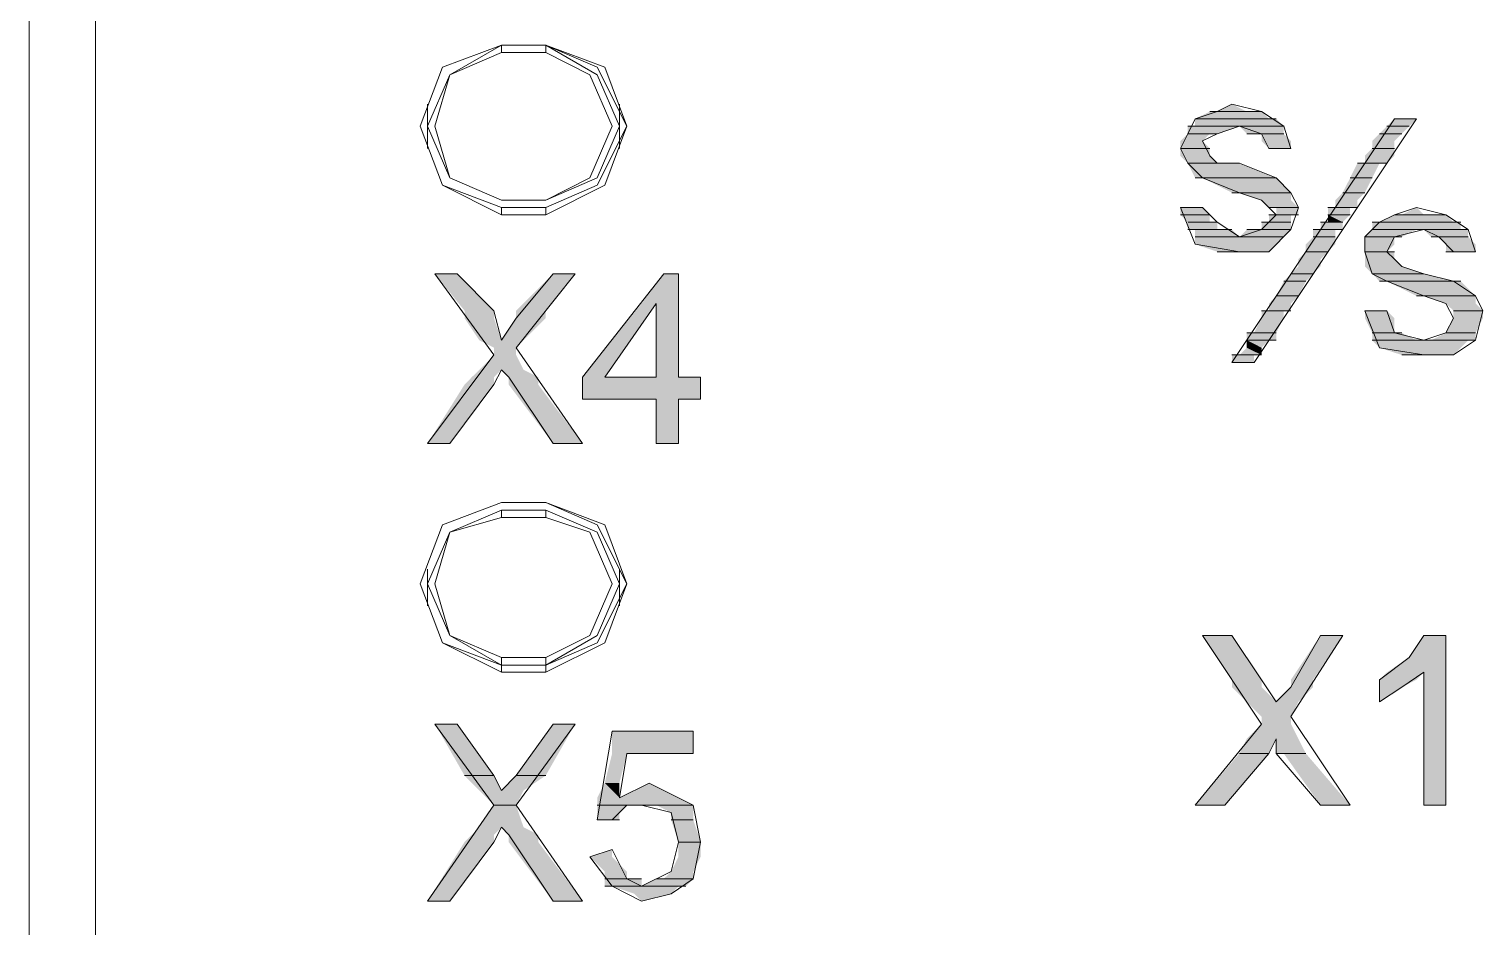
# Model space of a CAD drawing. Header units: millimetres. Extents: x -11 to 1219, y 0 to 1751.
# Drawn here: x 160.48 to 171.64, y 919.42 to 926.31 of the extents above; entities that cross this region are included whole.
import ezdxf

# ---------------------------------------------------------------- set-up
doc = ezdxf.new("R2010")
doc.units = ezdxf.units.MM
doc.header["$LTSCALE"] = 10
doc.layers.add('_MULTI_WIRE', color=9, linetype='CONTINUOUS')
doc.layers.add('PDF_Geometry', color=7, linetype='CONTINUOUS', true_color=0x151d1f)
doc.layers.add('PDF_Solid Fills', color=7, linetype='CONTINUOUS', true_color=0x070809)
doc.layers.get('_MULTI_WIRE').off()

# ---------------------------------------------------------------- blocks, each defined once
blk = doc.blocks.new('DVP-28SWS211R')
at = {"layer": 'PDF_Geometry', "color": 7, "lineweight": 9, "true_color": 0xffffff}
for p, q in [((0, 0), (0, -90.359)), ((-0.51, -0.453), (-0.51, -89.906)), ((2.663, -38.693), (3.116, -38.523)), ((3.116, -38.523), (2.663, -38.693)), ((2.719, -38.75), (3.116, -38.523)), ((3.116, -38.58), (2.719, -38.75)), ((3.116, -38.523), (3.116, -38.58)), ((3.116, -38.523), (3.116, -38.523)), ((3.116, -38.523), (3.456, -38.523)), ((3.456, -38.523), (3.116, -38.523)), ((3.116, -38.523), (3.456, -38.523)), ((3.456, -38.58), (3.116, -38.58)), ((3.456, -38.523), (3.456, -38.58)), ((3.456, -38.523), (3.456, -38.523)), ((3.456, -38.523), (3.909, -38.693)), ((3.852, -38.693), (3.456, -38.523)), ((3.852, -38.75), (3.456, -38.523)), ((3.456, -38.58), (3.796, -38.75)), ((2.493, -39.146), (2.663, -38.693)), ((2.663, -38.693), (2.493, -39.146)), ((4.079, -39.146), (3.852, -38.693)), ((3.909, -38.693), (4.079, -39.146)), ((2.549, -39.146), (2.719, -38.75)), ((2.719, -38.75), (2.606, -39.146)), ((3.796, -38.75), (3.966, -39.146)), ((4.022, -39.146), (3.852, -38.75)), ((2.549, -39.316), (2.549, -38.976)), ((4.022, -39.316), (4.022, -38.976)), ((8.611, -39.033), (8.441, -39.089)), ((8.611, -39.033), (8.554, -39.033)), ((8.554, -39.033), (8.951, -39.033)), ((8.724, -38.976), (8.611, -39.033)), ((8.951, -39.033), (8.611, -39.033)), ((8.611, -39.033), (8.951, -39.033)), ((8.951, -39.033), (8.611, -39.033)), ((8.951, -39.033), (8.724, -38.976)), ((9.121, -39.146), (8.951, -39.033)), ((2.663, -39.599), (2.493, -39.146)), ((2.493, -39.146), (2.663, -39.599)), ((2.719, -39.543), (2.549, -39.146)), ((2.606, -39.146), (2.719, -39.543)), ((3.966, -39.146), (3.796, -39.543)), ((3.852, -39.599), (4.079, -39.146)), ((3.852, -39.543), (4.022, -39.146)), ((4.079, -39.146), (3.909, -39.599)), ((8.441, -39.089), (8.384, -39.203)), ((8.441, -39.146), (8.384, -39.146)), ((8.384, -39.146), (9.121, -39.146)), ((8.441, -39.089), (9.064, -39.089)), ((9.064, -39.089), (8.441, -39.089)), ((8.441, -39.089), (9.064, -39.089)), ((9.064, -39.089), (8.441, -39.089)), ((9.121, -39.146), (8.441, -39.146)), ((8.441, -39.146), (9.121, -39.146)), ((9.121, -39.146), (8.441, -39.146)), ((8.611, -39.203), (8.781, -39.146)), ((9.971, -39.089), (8.724, -40.959)), ((8.781, -39.146), (8.951, -39.203)), ((8.894, -40.959), (10.141, -39.089)), ((9.177, -39.316), (9.121, -39.146)), ((9.914, -39.146), (10.084, -39.146)), ((10.084, -39.146), (9.914, -39.146)), ((9.914, -39.146), (10.084, -39.146)), ((10.084, -39.146), (9.914, -39.146)), ((9.971, -39.089), (10.141, -39.089)), ((10.141, -39.089), (9.971, -39.089)), ((10.141, -39.089), (9.971, -39.089)), ((8.384, -39.203), (8.328, -39.316)), ((8.384, -39.203), (8.611, -39.203)), ((8.611, -39.203), (8.384, -39.203)), ((8.384, -39.203), (8.611, -39.203)), ((8.611, -39.203), (8.384, -39.203)), ((8.384, -39.203), (8.554, -39.203)), ((8.554, -39.203), (8.384, -39.203)), ((8.384, -39.203), (8.611, -39.203)), ((8.554, -39.203), (8.384, -39.203)), ((8.498, -39.259), (8.611, -39.203)), ((8.554, -39.373), (8.498, -39.259)), ((8.611, -39.203), (8.554, -39.203)), ((8.838, -39.203), (9.121, -39.203)), ((9.121, -39.203), (8.838, -39.203)), ((8.838, -39.203), (9.121, -39.203)), ((9.121, -39.203), (8.838, -39.203)), ((8.894, -39.203), (9.121, -39.203)), ((9.121, -39.203), (8.894, -39.203)), ((8.894, -39.203), (9.121, -39.203)), ((9.121, -39.203), (8.894, -39.203)), ((8.951, -39.203), (9.008, -39.316)), ((9.857, -39.203), (10.027, -39.203)), ((10.027, -39.203), (9.857, -39.203)), ((9.857, -39.203), (10.027, -39.203)), ((10.027, -39.203), (9.857, -39.203)), ((9.857, -39.203), (10.027, -39.203)), ((10.027, -39.203), (9.857, -39.203)), ((9.857, -39.203), (10.027, -39.203)), ((10.027, -39.203), (9.857, -39.203)), ((8.328, -39.316), (8.554, -39.316)), ((8.554, -39.316), (8.328, -39.316)), ((8.328, -39.316), (8.554, -39.316)), ((8.554, -39.316), (8.328, -39.316)), ((8.328, -39.316), (8.554, -39.316)), ((8.554, -39.316), (8.328, -39.316)), ((8.328, -39.316), (8.554, -39.316)), ((8.554, -39.316), (8.328, -39.316)), ((8.328, -39.316), (8.384, -39.429)), ((8.611, -39.429), (8.554, -39.373)), ((9.008, -39.316), (9.121, -39.316)), ((9.121, -39.316), (9.008, -39.316)), ((9.008, -39.316), (9.177, -39.316)), ((9.121, -39.316), (9.008, -39.316)), ((9.008, -39.316), (9.121, -39.316)), ((9.121, -39.316), (9.008, -39.316)), ((9.008, -39.316), (9.008, -39.316)), ((9.008, -39.316), (9.177, -39.316)), ((9.177, -39.316), (9.121, -39.316)), ((9.801, -39.316), (9.971, -39.316)), ((9.971, -39.316), (9.801, -39.316)), ((9.801, -39.316), (9.971, -39.316)), ((9.971, -39.316), (9.801, -39.316)), ((9.801, -39.316), (9.971, -39.316)), ((9.971, -39.316), (9.801, -39.316)), ((9.801, -39.316), (9.971, -39.316)), ((9.971, -39.316), (9.801, -39.316)), ((8.384, -39.429), (8.781, -39.429)), ((8.781, -39.429), (8.384, -39.429)), ((8.384, -39.429), (8.781, -39.429)), ((8.781, -39.429), (8.384, -39.429)), ((8.384, -39.429), (8.781, -39.429)), ((8.781, -39.429), (8.384, -39.429)), ((8.384, -39.429), (8.781, -39.429)), ((8.781, -39.429), (8.384, -39.429)), ((8.384, -39.429), (8.498, -39.543)), ((8.781, -39.429), (8.611, -39.429)), ((9.064, -39.543), (8.781, -39.429)), ((9.744, -39.429), (9.687, -39.429)), ((9.687, -39.429), (9.857, -39.429)), ((9.687, -39.429), (9.857, -39.429)), ((9.857, -39.429), (9.687, -39.429)), ((9.687, -39.429), (9.857, -39.429)), ((9.857, -39.429), (9.687, -39.429)), ((9.857, -39.429), (9.744, -39.429)), ((9.744, -39.429), (9.914, -39.429)), ((9.857, -39.429), (9.744, -39.429)), ((9.914, -39.429), (9.857, -39.429)), ((3.116, -39.826), (2.663, -39.599)), ((2.663, -39.599), (3.116, -39.769)), ((3.116, -39.713), (2.719, -39.543)), ((2.719, -39.543), (3.116, -39.713)), ((3.796, -39.543), (3.456, -39.713)), ((3.456, -39.713), (3.852, -39.543)), ((3.909, -39.599), (3.456, -39.826)), ((3.456, -39.769), (3.852, -39.599)), ((8.441, -39.543), (9.064, -39.543)), ((9.064, -39.543), (8.441, -39.543)), ((8.441, -39.543), (9.064, -39.543)), ((9.064, -39.543), (8.441, -39.543)), ((8.498, -39.543), (8.781, -39.656)), ((9.177, -39.656), (9.064, -39.543)), ((9.631, -39.543), (9.801, -39.543)), ((9.801, -39.543), (9.631, -39.543)), ((9.631, -39.543), (9.801, -39.543)), ((9.801, -39.543), (9.631, -39.543)), ((3.116, -39.713), (3.116, -39.713)), ((3.456, -39.713), (3.116, -39.713)), ((3.116, -39.713), (3.456, -39.713)), ((3.456, -39.713), (3.456, -39.713)), ((8.724, -39.656), (9.177, -39.656)), ((9.177, -39.656), (8.724, -39.656)), ((8.724, -39.656), (9.177, -39.656)), ((9.177, -39.656), (8.724, -39.656)), ((8.781, -39.656), (8.951, -39.713)), ((8.951, -39.713), (9.064, -39.826)), ((9.234, -39.769), (9.177, -39.656)), ((9.574, -39.656), (9.744, -39.656)), ((9.744, -39.656), (9.574, -39.656)), ((9.574, -39.656), (9.744, -39.656)), ((9.744, -39.656), (9.574, -39.656)), ((3.116, -39.826), (3.116, -39.769)), ((3.116, -39.769), (3.456, -39.769)), ((3.456, -39.826), (3.116, -39.826)), ((3.456, -39.826), (3.456, -39.769)), ((8.498, -39.769), (8.328, -39.769)), ((8.328, -39.769), (8.498, -39.769)), ((8.328, -39.769), (8.498, -39.769)), ((8.498, -39.769), (8.328, -39.769)), ((8.328, -39.769), (8.498, -39.769)), ((8.498, -39.769), (8.328, -39.769)), ((8.328, -39.769), (8.498, -39.769)), ((8.498, -39.769), (8.328, -39.769)), ((8.328, -39.769), (8.498, -39.769)), ((8.498, -39.769), (8.328, -39.769)), ((8.498, -39.769), (8.328, -39.769)), ((8.328, -39.769), (8.441, -40.052)), ((8.328, -39.826), (8.554, -39.826)), ((8.554, -39.826), (8.328, -39.826)), ((8.328, -39.826), (8.554, -39.826)), ((8.554, -39.826), (8.328, -39.826)), ((8.328, -39.826), (8.554, -39.826)), ((8.554, -39.826), (8.328, -39.826)), ((8.328, -39.826), (8.554, -39.826)), ((8.554, -39.826), (8.328, -39.826)), ((8.498, -39.769), (8.498, -39.769)), ((8.611, -39.882), (8.498, -39.769)), ((9.064, -39.826), (8.951, -39.939)), ((9.008, -39.769), (9.234, -39.769)), ((9.234, -39.769), (9.008, -39.769)), ((9.008, -39.769), (9.234, -39.769)), ((9.234, -39.769), (9.008, -39.769)), ((9.008, -39.769), (9.234, -39.769)), ((9.234, -39.769), (9.008, -39.769)), ((9.008, -39.769), (9.234, -39.769)), ((9.234, -39.769), (9.008, -39.769)), ((9.008, -39.769), (9.234, -39.769)), ((9.234, -39.769), (9.008, -39.769)), ((9.008, -39.769), (9.234, -39.769)), ((9.234, -39.769), (9.008, -39.769)), ((9.064, -39.826), (9.008, -39.826)), ((9.008, -39.826), (9.177, -39.826)), ((9.064, -39.826), (9.234, -39.826)), ((9.234, -39.826), (9.064, -39.826)), ((9.064, -39.826), (9.234, -39.826)), ((9.234, -39.826), (9.064, -39.826)), ((9.177, -39.826), (9.064, -39.826)), ((9.064, -39.826), (9.234, -39.826)), ((9.177, -39.826), (9.064, -39.826)), ((9.234, -39.826), (9.177, -39.826)), ((9.177, -39.939), (9.234, -39.769)), ((9.517, -39.769), (9.461, -39.769)), ((9.461, -39.769), (9.687, -39.769)), ((9.461, -39.769), (9.631, -39.769)), ((9.631, -39.769), (9.461, -39.769)), ((9.461, -39.769), (9.687, -39.769)), ((9.631, -39.769), (9.461, -39.769)), ((9.461, -39.826), (9.631, -39.826)), ((9.631, -39.826), (9.461, -39.826)), ((9.461, -39.826), (9.631, -39.826)), ((9.631, -39.826), (9.461, -39.826)), ((9.461, -39.826), (9.631, -39.826)), ((9.631, -39.826), (9.461, -39.826)), ((9.461, -39.826), (9.631, -39.826)), ((9.631, -39.826), (9.461, -39.826)), ((9.517, -39.769), (9.687, -39.769)), ((9.687, -39.769), (9.517, -39.769)), ((9.517, -39.769), (9.687, -39.769)), ((9.687, -39.769), (9.517, -39.769)), ((9.687, -39.769), (9.517, -39.769)), ((9.517, -39.769), (9.687, -39.769)), ((9.687, -39.769), (9.517, -39.769)), ((9.687, -39.769), (9.631, -39.769)), ((9.971, -39.826), (9.857, -39.882)), ((10.141, -39.769), (9.971, -39.826)), ((10.027, -39.826), (9.971, -39.826)), ((9.971, -39.826), (10.254, -39.826)), ((9.971, -39.826), (10.367, -39.826)), ((10.367, -39.826), (9.971, -39.826)), ((9.971, -39.826), (10.367, -39.826)), ((10.367, -39.826), (9.971, -39.826)), ((10.254, -39.826), (10.027, -39.826)), ((10.027, -39.826), (10.254, -39.826)), ((10.254, -39.826), (10.027, -39.826)), ((10.367, -39.826), (10.141, -39.769)), ((10.537, -39.939), (10.367, -39.826)), ((8.384, -39.882), (8.611, -39.882)), ((8.611, -39.882), (8.384, -39.882)), ((8.384, -39.882), (8.611, -39.882)), ((8.611, -39.882), (8.384, -39.882)), ((8.384, -39.939), (8.611, -39.939)), ((8.611, -39.939), (8.384, -39.939)), ((8.384, -39.939), (8.611, -39.939)), ((8.611, -39.939), (8.384, -39.939)), ((8.384, -39.939), (8.668, -39.939)), ((8.668, -39.939), (8.384, -39.939)), ((8.384, -39.939), (8.668, -39.939)), ((8.668, -39.939), (8.384, -39.939)), ((8.441, -39.939), (8.724, -39.939)), ((8.724, -39.939), (8.441, -39.939)), ((8.441, -39.939), (8.724, -39.939)), ((8.724, -39.939), (8.441, -39.939)), ((8.781, -39.996), (8.611, -39.882)), ((8.951, -39.939), (8.781, -39.996)), ((8.894, -39.939), (8.838, -39.939)), ((8.838, -39.939), (9.177, -39.939)), ((8.951, -39.939), (8.894, -39.939)), ((8.894, -39.939), (9.177, -39.939)), ((9.177, -39.939), (8.894, -39.939)), ((8.894, -39.939), (9.177, -39.939)), ((9.177, -39.939), (8.894, -39.939)), ((9.008, -39.882), (8.951, -39.882)), ((8.951, -39.882), (9.177, -39.882)), ((8.951, -39.939), (9.177, -39.939)), ((9.177, -39.939), (8.951, -39.939)), ((8.951, -39.939), (9.177, -39.939)), ((9.177, -39.939), (8.951, -39.939)), ((9.177, -39.939), (8.951, -39.939)), ((8.951, -39.939), (9.177, -39.939)), ((9.177, -39.939), (8.951, -39.939)), ((9.177, -39.882), (9.008, -39.882)), ((9.008, -39.882), (9.177, -39.882)), ((9.177, -39.882), (9.008, -39.882)), ((9.008, -40.109), (9.177, -39.939)), ((9.404, -39.939), (9.347, -39.939)), ((9.347, -39.939), (9.517, -39.939)), ((9.461, -39.882), (9.404, -39.882)), ((9.404, -39.882), (9.574, -39.882)), ((9.404, -39.939), (9.574, -39.939)), ((9.574, -39.939), (9.404, -39.939)), ((9.404, -39.939), (9.574, -39.939)), ((9.574, -39.939), (9.404, -39.939)), ((9.404, -39.939), (9.517, -39.939)), ((9.517, -39.939), (9.404, -39.939)), ((9.404, -39.939), (9.574, -39.939)), ((9.517, -39.939), (9.404, -39.939)), ((9.517, -39.939), (9.404, -39.939)), ((9.404, -39.939), (9.517, -39.939)), ((9.517, -39.939), (9.404, -39.939)), ((9.574, -39.882), (9.461, -39.882)), ((9.461, -39.882), (9.574, -39.882)), ((9.574, -39.882), (9.461, -39.882)), ((9.574, -39.939), (9.517, -39.939)), ((9.857, -39.882), (9.744, -39.996)), ((9.857, -39.882), (9.801, -39.882)), ((9.801, -39.882), (10.48, -39.882)), ((9.801, -39.939), (10.537, -39.939)), ((10.537, -39.939), (9.801, -39.939)), ((9.801, -39.939), (10.537, -39.939)), ((10.537, -39.939), (9.801, -39.939)), ((9.801, -39.939), (10.537, -39.939)), ((10.537, -39.939), (9.801, -39.939)), ((9.801, -39.939), (10.537, -39.939)), ((10.537, -39.939), (9.801, -39.939)), ((9.801, -39.939), (10.141, -39.939)), ((10.141, -39.939), (9.801, -39.939)), ((9.801, -39.939), (10.197, -39.939)), ((10.141, -39.939), (9.801, -39.939)), ((10.48, -39.882), (9.857, -39.882)), ((9.857, -39.882), (10.48, -39.882)), ((10.48, -39.882), (9.857, -39.882)), ((9.971, -39.996), (10.197, -39.939)), ((10.197, -39.939), (10.141, -39.939)), ((10.197, -39.939), (10.537, -39.939)), ((10.537, -39.939), (10.197, -39.939)), ((10.197, -39.939), (10.537, -39.939)), ((10.537, -39.939), (10.197, -39.939)), ((10.197, -39.939), (10.311, -39.996)), ((10.594, -40.109), (10.537, -39.939)), ((8.441, -39.996), (8.781, -39.996)), ((8.781, -39.996), (8.441, -39.996)), ((8.441, -39.996), (8.781, -39.996)), ((8.781, -39.996), (8.441, -39.996)), ((8.441, -39.996), (9.121, -39.996)), ((9.121, -39.996), (8.441, -39.996)), ((8.441, -39.996), (9.121, -39.996)), ((9.121, -39.996), (8.441, -39.996)), ((8.441, -39.996), (9.121, -39.996)), ((9.121, -39.996), (8.441, -39.996)), ((8.441, -39.996), (9.121, -39.996)), ((9.121, -39.996), (8.441, -39.996)), ((8.441, -40.052), (8.781, -40.109)), ((8.781, -39.996), (9.121, -39.996)), ((9.121, -39.996), (8.781, -39.996)), ((8.781, -39.996), (9.121, -39.996)), ((9.121, -39.996), (8.781, -39.996)), ((9.347, -39.996), (9.517, -39.996)), ((9.517, -39.996), (9.347, -39.996)), ((9.347, -39.996), (9.517, -39.996)), ((9.517, -39.996), (9.347, -39.996)), ((9.347, -39.996), (9.517, -39.996)), ((9.517, -39.996), (9.347, -39.996)), ((9.347, -39.996), (9.517, -39.996)), ((9.517, -39.996), (9.347, -39.996)), ((9.347, -39.996), (9.517, -39.996)), ((9.517, -39.996), (9.347, -39.996)), ((9.347, -39.996), (9.517, -39.996)), ((9.517, -39.996), (9.347, -39.996)), ((9.744, -39.996), (10.027, -39.996)), ((10.027, -39.996), (9.744, -39.996)), ((9.744, -39.996), (10.027, -39.996)), ((10.027, -39.996), (9.744, -39.996)), ((9.744, -39.996), (9.971, -39.996)), ((9.971, -39.996), (9.744, -39.996)), ((9.744, -39.996), (10.027, -39.996)), ((9.971, -39.996), (9.744, -39.996)), ((9.744, -39.996), (9.971, -39.996)), ((9.971, -39.996), (9.744, -39.996)), ((9.744, -39.996), (9.971, -39.996)), ((9.971, -39.996), (9.744, -39.996)), ((9.744, -39.996), (9.744, -40.109)), ((9.914, -40.109), (9.971, -39.996)), ((10.027, -39.996), (9.971, -39.996)), ((10.254, -39.996), (10.537, -39.996)), ((10.537, -39.996), (10.254, -39.996)), ((10.254, -39.996), (10.537, -39.996)), ((10.537, -39.996), (10.254, -39.996)), ((10.254, -39.996), (10.537, -39.996)), ((10.537, -39.996), (10.254, -39.996)), ((10.254, -39.996), (10.537, -39.996)), ((10.537, -39.996), (10.254, -39.996)), ((10.311, -39.996), (10.537, -39.996)), ((10.537, -39.996), (10.311, -39.996)), ((10.311, -39.996), (10.537, -39.996)), ((10.537, -39.996), (10.311, -39.996)), ((10.311, -39.996), (10.424, -40.109)), ((8.611, -40.109), (9.008, -40.109)), ((9.008, -40.109), (8.611, -40.109)), ((8.611, -40.109), (9.008, -40.109)), ((9.008, -40.109), (8.611, -40.109)), ((8.611, -40.109), (8.951, -40.109)), ((8.951, -40.109), (8.611, -40.109)), ((8.611, -40.109), (9.008, -40.109)), ((8.951, -40.109), (8.611, -40.109)), ((8.668, -40.109), (8.894, -40.109)), ((8.894, -40.109), (8.668, -40.109)), ((8.668, -40.109), (8.951, -40.109)), ((8.894, -40.109), (8.668, -40.109)), ((8.724, -40.109), (8.781, -40.109)), ((8.781, -40.109), (8.724, -40.109)), ((8.724, -40.109), (8.894, -40.109)), ((8.781, -40.109), (8.724, -40.109)), ((8.894, -40.109), (8.781, -40.109)), ((8.781, -40.109), (8.781, -40.109)), ((8.781, -40.109), (8.781, -40.109)), ((8.781, -40.109), (9.008, -40.109)), ((8.951, -40.109), (8.894, -40.109)), ((9.008, -40.109), (8.951, -40.109)), ((9.291, -40.109), (9.461, -40.109)), ((9.461, -40.109), (9.291, -40.109)), ((9.291, -40.109), (9.461, -40.109)), ((9.461, -40.109), (9.291, -40.109)), ((9.291, -40.109), (9.461, -40.109)), ((9.461, -40.109), (9.291, -40.109)), ((9.291, -40.109), (9.461, -40.109)), ((9.461, -40.109), (9.291, -40.109)), ((9.291, -40.109), (9.461, -40.109)), ((9.461, -40.109), (9.291, -40.109)), ((9.291, -40.109), (9.461, -40.109)), ((9.461, -40.109), (9.291, -40.109)), ((9.291, -40.109), (9.461, -40.109)), ((9.461, -40.109), (9.291, -40.109)), ((9.291, -40.109), (9.461, -40.109)), ((9.461, -40.109), (9.291, -40.109)), ((9.291, -40.109), (9.461, -40.109)), ((9.461, -40.109), (9.291, -40.109)), ((9.291, -40.109), (9.461, -40.109)), ((9.461, -40.109), (9.291, -40.109)), ((9.744, -40.109), (9.914, -40.109)), ((9.914, -40.109), (9.744, -40.109)), ((9.744, -40.109), (9.914, -40.109)), ((9.914, -40.109), (9.744, -40.109)), ((9.744, -40.109), (9.971, -40.109)), ((9.971, -40.109), (9.744, -40.109)), ((9.744, -40.109), (9.971, -40.109)), ((9.971, -40.109), (9.744, -40.109)), ((9.744, -40.109), (9.971, -40.109)), ((9.971, -40.109), (9.744, -40.109)), ((9.744, -40.109), (9.971, -40.109)), ((9.971, -40.109), (9.744, -40.109)), ((9.744, -40.109), (9.971, -40.109)), ((9.971, -40.109), (9.744, -40.109)), ((9.744, -40.109), (9.971, -40.109)), ((9.971, -40.109), (9.744, -40.109)), ((9.744, -40.109), (9.971, -40.109)), ((9.971, -40.109), (9.744, -40.109)), ((9.744, -40.109), (9.971, -40.109)), ((9.971, -40.109), (9.744, -40.109)), ((9.744, -40.109), (9.801, -40.279)), ((9.971, -40.166), (9.914, -40.109)), ((10.027, -40.222), (9.971, -40.166)), ((10.367, -40.109), (10.594, -40.109)), ((10.594, -40.109), (10.367, -40.109)), ((10.367, -40.109), (10.594, -40.109)), ((10.594, -40.109), (10.367, -40.109)), ((10.367, -40.109), (10.594, -40.109)), ((10.594, -40.109), (10.367, -40.109)), ((10.367, -40.109), (10.594, -40.109)), ((10.594, -40.109), (10.367, -40.109)), ((10.424, -40.109), (10.537, -40.109)), ((10.537, -40.109), (10.424, -40.109)), ((10.424, -40.109), (10.594, -40.109)), ((10.537, -40.109), (10.424, -40.109)), ((10.424, -40.109), (10.537, -40.109)), ((10.537, -40.109), (10.424, -40.109)), ((10.424, -40.109), (10.424, -40.109)), ((10.424, -40.109), (10.594, -40.109)), ((10.594, -40.109), (10.537, -40.109)), ((2.606, -40.279), (2.776, -40.279)), ((2.776, -40.279), (2.606, -40.279)), ((2.776, -40.279), (2.606, -40.279)), ((2.606, -40.279), (3.059, -40.902)), ((3.059, -40.562), (2.776, -40.279)), ((3.229, -40.846), (3.682, -40.279)), ((3.512, -40.279), (3.229, -40.619)), ((3.512, -40.279), (3.682, -40.279)), ((3.682, -40.279), (3.512, -40.279)), ((3.682, -40.279), (3.512, -40.279)), ((4.362, -40.279), (3.739, -41.072)), ((4.362, -40.279), (4.475, -40.279)), ((4.475, -40.279), (4.362, -40.279)), ((4.475, -40.279), (4.362, -40.279)), ((4.475, -41.072), (4.475, -40.279)), ((9.177, -40.279), (9.347, -40.279)), ((9.347, -40.279), (9.177, -40.279)), ((9.177, -40.279), (9.347, -40.279)), ((9.347, -40.279), (9.177, -40.279)), ((9.801, -40.279), (10.197, -40.279)), ((10.197, -40.279), (9.801, -40.279)), ((9.801, -40.279), (10.197, -40.279)), ((10.197, -40.279), (9.801, -40.279)), ((9.801, -40.279), (9.914, -40.336)), ((10.197, -40.279), (10.027, -40.222)), ((10.424, -40.336), (10.197, -40.279)), ((9.121, -40.336), (9.291, -40.336)), ((9.291, -40.336), (9.121, -40.336)), ((9.121, -40.336), (9.291, -40.336)), ((9.291, -40.336), (9.121, -40.336)), ((9.857, -40.336), (10.48, -40.336)), ((10.48, -40.336), (9.857, -40.336)), ((9.857, -40.336), (10.48, -40.336)), ((10.48, -40.336), (9.857, -40.336)), ((9.914, -40.336), (10.197, -40.449)), ((10.594, -40.449), (10.424, -40.336)), ((3.909, -41.072), (4.305, -40.506)), ((4.305, -40.506), (4.305, -41.072)), ((9.064, -40.449), (9.234, -40.449)), ((9.234, -40.449), (9.064, -40.449)), ((9.064, -40.449), (9.234, -40.449)), ((9.234, -40.449), (9.064, -40.449)), ((10.141, -40.449), (10.594, -40.449)), ((10.594, -40.449), (10.141, -40.449)), ((10.141, -40.449), (10.594, -40.449)), ((10.594, -40.449), (10.141, -40.449)), ((10.197, -40.449), (10.367, -40.506)), ((10.367, -40.506), (10.424, -40.619)), ((10.65, -40.562), (10.594, -40.449)), ((3.116, -40.789), (3.059, -40.562)), ((3.229, -40.619), (3.116, -40.789)), ((9.008, -40.562), (8.951, -40.562)), ((8.951, -40.562), (9.121, -40.562)), ((8.951, -40.562), (9.121, -40.562)), ((9.121, -40.562), (8.951, -40.562)), ((8.951, -40.562), (9.121, -40.562)), ((9.121, -40.562), (8.951, -40.562)), ((9.121, -40.562), (9.008, -40.562)), ((9.008, -40.562), (9.177, -40.562)), ((9.121, -40.562), (9.008, -40.562)), ((9.177, -40.562), (9.121, -40.562)), ((9.914, -40.562), (9.744, -40.562)), ((9.744, -40.562), (9.914, -40.562)), ((9.744, -40.562), (9.914, -40.562)), ((9.914, -40.562), (9.744, -40.562)), ((9.744, -40.562), (9.914, -40.562)), ((9.914, -40.562), (9.744, -40.562)), ((9.914, -40.562), (9.744, -40.562)), ((9.744, -40.562), (9.857, -40.846)), ((9.914, -40.562), (9.914, -40.562)), ((9.971, -40.732), (9.914, -40.562)), ((10.424, -40.619), (10.367, -40.732)), ((10.424, -40.562), (10.65, -40.562)), ((10.65, -40.562), (10.424, -40.562)), ((10.424, -40.562), (10.65, -40.562)), ((10.65, -40.562), (10.424, -40.562)), ((10.424, -40.562), (10.65, -40.562)), ((10.65, -40.562), (10.424, -40.562)), ((10.424, -40.562), (10.65, -40.562)), ((10.65, -40.562), (10.424, -40.562)), ((10.594, -40.789), (10.65, -40.562)), ((8.894, -40.732), (8.838, -40.732)), ((8.838, -40.732), (9.064, -40.732)), ((9.064, -40.732), (8.894, -40.732)), ((8.894, -40.732), (9.064, -40.732)), ((9.064, -40.732), (8.894, -40.732)), ((9.801, -40.732), (10.027, -40.732)), ((10.027, -40.732), (9.801, -40.732)), ((9.801, -40.732), (10.027, -40.732)), ((10.027, -40.732), (9.801, -40.732)), ((10.197, -40.789), (9.971, -40.732)), ((10.367, -40.732), (10.197, -40.789)), ((10.367, -40.732), (10.594, -40.732)), ((10.594, -40.732), (10.367, -40.732)), ((10.367, -40.732), (10.594, -40.732)), ((10.594, -40.732), (10.367, -40.732)), ((3.739, -41.582), (3.229, -40.846)), ((8.838, -40.789), (9.008, -40.789)), ((9.008, -40.789), (8.838, -40.789)), ((8.838, -40.789), (9.064, -40.789)), ((9.008, -40.789), (8.838, -40.789)), ((9.064, -40.789), (9.008, -40.789)), ((9.801, -40.789), (10.197, -40.789)), ((10.197, -40.789), (9.801, -40.789)), ((9.801, -40.789), (10.197, -40.789)), ((10.197, -40.789), (9.801, -40.789)), ((9.857, -40.846), (10.197, -40.902)), ((10.254, -40.789), (10.197, -40.789)), ((10.197, -40.789), (10.537, -40.789)), ((10.537, -40.789), (10.254, -40.789)), ((10.254, -40.789), (10.594, -40.789)), ((10.537, -40.789), (10.254, -40.789)), ((10.424, -40.902), (10.594, -40.789)), ((10.594, -40.789), (10.537, -40.789)), ((3.059, -40.902), (2.549, -41.582)), ((8.781, -40.902), (8.724, -40.902)), ((8.724, -40.902), (8.894, -40.902)), ((8.894, -40.902), (8.781, -40.902)), ((8.781, -40.902), (8.951, -40.902)), ((8.894, -40.902), (8.781, -40.902)), ((8.951, -40.902), (8.894, -40.902)), ((10.027, -40.902), (10.424, -40.902)), ((10.197, -40.902), (10.027, -40.902)), ((10.424, -40.902), (10.197, -40.902)), ((10.197, -40.902), (10.424, -40.902)), ((3.059, -41.129), (3.116, -41.016)), ((3.116, -41.016), (3.172, -41.072)), ((8.724, -40.959), (8.894, -40.959)), ((8.894, -40.959), (8.724, -40.959)), ((8.724, -40.959), (8.894, -40.959)), ((2.719, -41.582), (3.059, -41.129)), ((3.172, -41.072), (3.512, -41.582)), ((3.739, -41.072), (3.739, -41.242)), ((3.909, -41.072), (4.305, -41.072)), ((4.305, -41.072), (3.909, -41.072)), ((4.305, -41.072), (3.909, -41.072)), ((4.475, -41.072), (4.645, -41.072)), ((4.645, -41.072), (4.475, -41.072)), ((4.645, -41.072), (4.475, -41.072)), ((4.645, -41.242), (4.645, -41.072)), ((3.739, -41.242), (4.305, -41.242)), ((4.305, -41.242), (3.739, -41.242)), ((3.739, -41.242), (4.305, -41.242)), ((4.305, -41.242), (4.305, -41.582)), ((4.475, -41.242), (4.645, -41.242)), ((4.645, -41.242), (4.475, -41.242)), ((4.475, -41.582), (4.475, -41.242)), ((4.475, -41.242), (4.645, -41.242)), ((2.549, -41.582), (2.719, -41.582)), ((2.719, -41.582), (2.549, -41.582)), ((2.549, -41.582), (2.719, -41.582)), ((3.512, -41.582), (3.739, -41.582)), ((3.739, -41.582), (3.512, -41.582)), ((3.512, -41.582), (3.739, -41.582)), ((4.305, -41.582), (4.475, -41.582)), ((4.475, -41.582), (4.305, -41.582)), ((4.305, -41.582), (4.475, -41.582)), ((2.663, -42.205), (3.116, -42.035)), ((3.116, -42.035), (2.663, -42.205)), ((3.116, -42.035), (3.116, -42.035)), ((3.116, -42.035), (3.456, -42.035)), ((3.456, -42.035), (3.116, -42.035)), ((3.456, -42.035), (3.456, -42.035)), ((3.456, -42.035), (3.852, -42.205)), ((3.456, -42.035), (3.909, -42.205)), ((2.719, -42.262), (3.116, -42.092)), ((3.116, -42.149), (2.719, -42.262)), ((3.116, -42.092), (3.116, -42.149)), ((3.116, -42.092), (3.456, -42.092)), ((3.456, -42.149), (3.116, -42.149)), ((3.456, -42.092), (3.456, -42.149)), ((3.852, -42.262), (3.456, -42.092)), ((3.796, -42.262), (3.456, -42.149)), ((2.493, -42.658), (2.663, -42.205)), ((2.663, -42.205), (2.493, -42.658)), ((2.549, -42.658), (2.719, -42.262)), ((2.719, -42.262), (2.606, -42.658)), ((3.966, -42.658), (3.796, -42.262)), ((3.852, -42.205), (4.079, -42.658)), ((4.022, -42.658), (3.852, -42.262)), ((3.909, -42.205), (4.079, -42.658)), ((2.549, -42.828), (2.549, -42.545)), ((4.022, -42.828), (4.022, -42.545)), ((2.663, -43.112), (2.493, -42.658)), ((2.493, -42.658), (2.663, -43.112)), ((2.719, -43.055), (2.549, -42.658)), ((2.606, -42.658), (2.719, -43.055)), ((3.796, -43.055), (3.966, -42.658)), ((4.079, -42.658), (3.852, -43.112)), ((3.852, -43.055), (4.022, -42.658)), ((4.079, -42.658), (3.909, -43.112)), ((3.116, -43.282), (2.719, -43.055)), ((2.719, -43.055), (3.116, -43.225)), ((3.456, -43.282), (3.852, -43.055)), ((3.456, -43.225), (3.796, -43.055)), ((8.498, -43.055), (8.724, -43.055)), ((8.724, -43.055), (8.498, -43.055)), ((8.724, -43.055), (8.498, -43.055)), ((8.498, -43.055), (8.951, -43.735)), ((8.951, -43.395), (8.724, -43.055)), ((9.177, -43.678), (9.574, -43.055)), ((9.404, -43.055), (9.177, -43.452)), ((9.404, -43.055), (9.574, -43.055)), ((9.574, -43.055), (9.404, -43.055)), ((9.574, -43.055), (9.404, -43.055)), ((10.197, -43.055), (10.084, -43.225)), ((10.197, -43.055), (10.367, -43.055)), ((10.367, -43.055), (10.197, -43.055)), ((10.367, -43.055), (10.197, -43.055)), ((10.367, -44.358), (10.367, -43.055)), ((3.116, -43.282), (2.663, -43.112)), ((2.663, -43.112), (3.116, -43.338)), ((3.852, -43.112), (3.456, -43.282)), ((3.909, -43.112), (3.456, -43.338)), ((3.116, -43.282), (3.116, -43.225)), ((3.116, -43.225), (3.456, -43.225)), ((3.116, -43.282), (3.456, -43.282)), ((3.456, -43.282), (3.116, -43.282)), ((3.116, -43.338), (3.116, -43.282)), ((3.456, -43.282), (3.456, -43.225)), ((3.456, -43.338), (3.456, -43.282)), ((10.084, -43.225), (9.857, -43.395)), ((3.456, -43.338), (3.116, -43.338)), ((9.064, -43.565), (8.951, -43.395)), ((9.857, -43.395), (9.857, -43.565)), ((10.027, -43.452), (10.197, -43.338)), ((10.197, -43.338), (10.197, -44.358)), ((9.177, -43.452), (9.064, -43.565)), ((9.857, -43.565), (10.027, -43.452)), ((2.606, -43.735), (2.776, -43.735)), ((2.776, -43.735), (2.606, -43.735)), ((2.776, -43.735), (2.606, -43.735)), ((2.606, -43.735), (3.059, -44.358)), ((3.059, -44.131), (2.776, -43.735)), ((3.229, -44.358), (3.682, -43.735)), ((3.512, -43.735), (3.229, -44.131)), ((3.512, -43.735), (3.682, -43.735)), ((3.682, -43.735), (3.512, -43.735)), ((3.682, -43.735), (3.512, -43.735)), ((8.951, -43.735), (8.441, -44.358)), ((9.631, -44.358), (9.177, -43.678)), ((3.966, -43.791), (3.852, -44.471)), ((3.966, -43.791), (4.589, -43.791)), ((4.589, -43.791), (3.966, -43.791)), ((4.589, -43.791), (3.966, -43.791)), ((4.589, -43.961), (4.589, -43.791)), ((9.008, -43.961), (9.064, -43.848)), ((9.064, -43.848), (9.064, -43.961)), ((4.022, -44.301), (4.079, -43.961)), ((4.079, -43.961), (4.589, -43.961)), ((4.589, -43.961), (4.079, -43.961)), ((4.079, -43.961), (4.589, -43.961)), ((8.668, -44.358), (9.008, -43.961)), ((8.781, -43.961), (9.008, -43.961)), ((9.008, -43.961), (8.781, -43.961)), ((8.781, -43.961), (9.008, -43.961)), ((9.008, -43.961), (8.781, -43.961)), ((9.064, -43.961), (9.291, -43.961)), ((9.291, -43.961), (9.064, -43.961)), ((9.064, -43.961), (9.291, -43.961)), ((9.291, -43.961), (9.064, -43.961)), ((9.064, -43.961), (9.404, -44.358)), ((2.833, -44.131), (3.059, -44.131)), ((3.059, -44.131), (2.833, -44.131)), ((2.833, -44.131), (3.059, -44.131)), ((3.059, -44.131), (2.833, -44.131)), ((3.116, -44.245), (3.059, -44.131)), ((3.229, -44.131), (3.116, -44.245)), ((3.229, -44.131), (3.456, -44.131)), ((3.456, -44.131), (3.229, -44.131)), ((3.229, -44.131), (3.456, -44.131)), ((3.456, -44.131), (3.229, -44.131)), ((4.249, -44.188), (4.022, -44.301)), ((4.589, -44.358), (4.249, -44.188)), ((3.059, -44.358), (2.549, -45.094)), ((3.059, -44.358), (3.229, -44.358)), ((3.229, -44.358), (3.059, -44.358)), ((3.059, -44.358), (3.229, -44.358)), ((3.229, -44.358), (3.059, -44.358)), ((3.739, -45.094), (3.229, -44.358)), ((3.852, -44.358), (4.589, -44.358)), ((4.589, -44.358), (3.852, -44.358)), ((3.852, -44.358), (4.589, -44.358)), ((4.589, -44.358), (3.852, -44.358)), ((3.852, -44.358), (4.079, -44.358)), ((4.079, -44.358), (3.852, -44.358)), ((3.852, -44.358), (4.192, -44.358)), ((4.079, -44.358), (3.852, -44.358)), ((3.966, -44.471), (4.079, -44.358)), ((4.192, -44.358), (4.079, -44.358)), ((4.079, -44.358), (4.192, -44.358)), ((4.192, -44.358), (4.589, -44.358)), ((4.589, -44.358), (4.192, -44.358)), ((4.192, -44.358), (4.589, -44.358)), ((4.589, -44.358), (4.192, -44.358)), ((4.192, -44.358), (4.419, -44.415)), ((4.419, -44.415), (4.475, -44.641)), ((4.645, -44.641), (4.589, -44.358)), ((8.441, -44.358), (8.668, -44.358)), ((8.668, -44.358), (8.441, -44.358)), ((8.441, -44.358), (8.668, -44.358)), ((9.404, -44.358), (9.631, -44.358)), ((9.631, -44.358), (9.404, -44.358)), ((9.404, -44.358), (9.631, -44.358)), ((10.197, -44.358), (10.367, -44.358)), ((10.367, -44.358), (10.197, -44.358)), ((10.197, -44.358), (10.367, -44.358)), ((3.059, -44.641), (3.116, -44.528)), ((3.116, -44.528), (3.172, -44.585)), ((3.852, -44.471), (4.022, -44.471)), ((3.966, -44.471), (3.852, -44.471)), ((3.852, -44.471), (3.966, -44.471)), ((4.022, -44.471), (3.966, -44.471)), ((4.419, -44.471), (4.589, -44.471)), ((4.589, -44.471), (4.419, -44.471)), ((4.419, -44.471), (4.589, -44.471)), ((4.589, -44.471), (4.419, -44.471)), ((2.719, -45.094), (3.059, -44.641)), ((3.172, -44.585), (3.512, -45.094)), ((4.475, -44.641), (4.419, -44.868)), ((4.475, -44.641), (4.645, -44.641)), ((4.645, -44.641), (4.475, -44.641)), ((4.475, -44.641), (4.645, -44.641)), ((4.645, -44.641), (4.475, -44.641)), ((4.589, -44.924), (4.645, -44.641)), ((3.966, -44.698), (3.796, -44.755)), ((4.079, -44.924), (3.966, -44.698)), ((3.796, -44.755), (3.966, -44.981)), ((3.909, -44.924), (4.192, -44.924)), ((4.192, -44.924), (3.909, -44.924)), ((3.909, -44.924), (4.192, -44.924)), ((4.192, -44.924), (3.909, -44.924)), ((4.192, -44.981), (4.079, -44.924)), ((4.419, -44.868), (4.192, -44.981)), ((4.362, -44.924), (4.305, -44.924)), ((4.305, -44.924), (4.589, -44.924)), ((4.589, -44.924), (4.362, -44.924)), ((4.362, -44.924), (4.589, -44.924)), ((4.589, -44.924), (4.362, -44.924)), ((4.419, -45.038), (4.589, -44.924)), ((3.909, -44.981), (4.475, -44.981)), ((4.475, -44.981), (3.909, -44.981)), ((3.909, -44.981), (4.532, -44.981)), ((4.475, -44.981), (3.909, -44.981)), ((3.966, -44.981), (4.192, -45.094)), ((4.192, -45.094), (4.419, -45.038)), ((4.532, -44.981), (4.475, -44.981)), ((2.549, -45.094), (2.719, -45.094)), ((2.719, -45.094), (2.549, -45.094)), ((2.549, -45.094), (2.719, -45.094)), ((3.512, -45.094), (3.739, -45.094)), ((3.739, -45.094), (3.512, -45.094)), ((3.512, -45.094), (3.739, -45.094))]:
    blk.add_line(p, q, dxfattribs=at)
at = {"layer": 'PDF_Solid Fills', "color": 7, "lineweight": 9, "true_color": 0xffffff, "transparency": 33554559}
for points in [[(8.554, -39.033), (8.441, -39.089), (9.008, -39.089)], [(8.554, -39.033), (8.951, -39.033), (9.008, -39.089)], [(8.724, -38.976), (8.611, -39.033), (8.838, -39.033)], [(8.384, -39.146), (8.384, -39.203), (8.611, -39.203)], [(8.384, -39.146), (8.781, -39.146), (8.611, -39.203)], [(8.441, -39.089), (8.441, -39.146), (9.121, -39.146)], [(8.441, -39.089), (9.064, -39.089), (9.121, -39.146)], [(8.781, -39.146), (8.838, -39.203), (9.121, -39.203)], [(8.781, -39.146), (9.121, -39.146), (9.121, -39.203)], [(9.914, -39.146), (9.857, -39.203), (10.027, -39.203)], [(9.971, -39.089), (9.914, -39.146), (10.084, -39.146)], [(9.914, -39.146), (10.084, -39.146), (10.027, -39.203)], [(9.971, -39.089), (10.141, -39.089), (10.084, -39.146)], [(8.384, -39.203), (8.328, -39.259), (8.498, -39.259)], [(8.328, -39.259), (8.328, -39.316), (8.554, -39.316)], [(8.328, -39.259), (8.498, -39.259), (8.554, -39.316)], [(8.384, -39.203), (8.554, -39.203), (8.498, -39.259)], [(8.951, -39.203), (8.951, -39.259), (9.177, -39.259)], [(8.951, -39.203), (9.121, -39.203), (9.177, -39.259)], [(8.951, -39.259), (9.008, -39.316), (9.177, -39.316)], [(8.951, -39.259), (9.177, -39.259), (9.177, -39.316)], [(9.857, -39.203), (9.801, -39.259), (9.971, -39.259)], [(9.801, -39.259), (9.801, -39.316), (9.971, -39.316)], [(9.801, -39.259), (9.971, -39.259), (9.971, -39.316)], [(9.857, -39.203), (10.027, -39.203), (9.971, -39.259)], [(8.328, -39.316), (8.328, -39.373), (8.554, -39.373)], [(8.328, -39.316), (8.554, -39.316), (8.554, -39.373)], [(8.328, -39.373), (8.384, -39.429), (8.611, -39.429)], [(8.328, -39.373), (8.554, -39.373), (8.611, -39.429)], [(9.801, -39.316), (9.744, -39.373), (9.971, -39.373)], [(9.744, -39.373), (9.744, -39.429), (9.914, -39.429)], [(9.744, -39.373), (9.971, -39.373), (9.914, -39.429)], [(9.801, -39.316), (9.971, -39.316), (9.971, -39.373)], [(8.384, -39.429), (8.441, -39.543), (9.064, -39.543)], [(8.384, -39.429), (8.781, -39.429), (9.064, -39.543)], [(9.687, -39.429), (9.631, -39.543), (9.801, -39.543)], [(9.687, -39.429), (9.857, -39.429), (9.801, -39.543)], [(8.498, -39.543), (8.724, -39.656), (9.177, -39.656)], [(8.498, -39.543), (9.064, -39.543), (9.177, -39.656)], [(9.631, -39.543), (9.574, -39.656), (9.744, -39.656)], [(9.631, -39.543), (9.801, -39.543), (9.744, -39.656)], [(8.781, -39.656), (8.951, -39.713), (9.177, -39.713)], [(8.781, -39.656), (9.177, -39.656), (9.177, -39.713)], [(8.951, -39.713), (9.008, -39.769), (9.234, -39.769)], [(8.951, -39.713), (9.177, -39.713), (9.234, -39.769)], [(9.574, -39.656), (9.517, -39.713), (9.687, -39.713)], [(9.517, -39.713), (9.517, -39.769), (9.687, -39.769)], [(9.517, -39.713), (9.687, -39.713), (9.687, -39.769)], [(9.574, -39.656), (9.744, -39.656), (9.687, -39.713)], [(8.328, -39.769), (8.328, -39.826), (8.554, -39.826)], [(8.328, -39.769), (8.498, -39.769), (8.554, -39.826)], [(8.328, -39.826), (8.384, -39.883), (8.554, -39.883)], [(8.328, -39.826), (8.554, -39.826), (8.554, -39.883)], [(9.008, -39.826), (9.008, -39.883), (9.177, -39.883)], [(9.008, -39.826), (9.177, -39.826), (9.177, -39.883)], [(9.064, -39.769), (9.064, -39.826), (9.234, -39.826)], [(9.064, -39.769), (9.234, -39.769), (9.234, -39.826)], [(9.461, -39.769), (9.461, -39.826), (9.631, -39.826)], [(9.461, -39.769), (9.631, -39.769), (9.631, -39.826)], [(9.461, -39.826), (9.461, -39.883), (9.574, -39.883)], [(9.461, -39.826), (9.631, -39.826), (9.574, -39.883)], [(9.971, -39.826), (9.857, -39.883), (10.424, -39.883)], [(9.971, -39.826), (10.367, -39.826), (10.424, -39.883)], [(10.141, -39.769), (10.027, -39.826), (10.197, -39.826)], [(8.384, -39.882), (8.384, -39.939), (8.611, -39.939)], [(8.384, -39.882), (8.611, -39.882), (8.611, -39.939)], [(8.441, -39.939), (8.441, -39.996), (8.781, -39.996)], [(8.441, -39.939), (8.724, -39.939), (8.781, -39.996)], [(8.838, -39.939), (8.781, -39.996), (9.121, -39.996)], [(8.838, -39.939), (9.177, -39.939), (9.121, -39.996)], [(8.951, -39.882), (8.951, -39.939), (9.177, -39.939)], [(8.951, -39.882), (9.177, -39.882), (9.177, -39.939)], [(9.347, -39.939), (9.347, -39.996), (9.517, -39.996)], [(9.347, -39.939), (9.517, -39.939), (9.517, -39.996)], [(9.404, -39.882), (9.404, -39.939), (9.574, -39.939)], [(9.404, -39.882), (9.574, -39.882), (9.574, -39.939)], [(9.801, -39.939), (9.744, -39.996), (10.027, -39.996)], [(9.801, -39.882), (9.801, -39.939), (10.48, -39.939)], [(9.801, -39.882), (10.48, -39.882), (10.48, -39.939)], [(9.801, -39.939), (10.141, -39.939), (10.027, -39.996)], [(10.197, -39.939), (10.254, -39.996), (10.537, -39.996)], [(10.197, -39.939), (10.537, -39.939), (10.537, -39.996)], [(8.441, -39.996), (8.441, -40.052), (9.064, -40.052)], [(8.441, -39.996), (9.121, -39.996), (9.064, -40.052)], [(8.441, -40.052), (8.611, -40.109), (9.008, -40.109)], [(8.441, -40.052), (9.064, -40.052), (9.008, -40.109)], [(9.347, -39.996), (9.291, -40.052), (9.517, -40.052)], [(9.291, -40.052), (9.291, -40.109), (9.461, -40.109)], [(9.291, -40.052), (9.517, -40.052), (9.461, -40.109)], [(9.347, -39.996), (9.517, -39.996), (9.517, -40.052)], [(9.744, -39.996), (9.744, -40.052), (9.971, -40.052)], [(9.744, -39.996), (9.971, -39.996), (9.971, -40.052)], [(9.744, -40.052), (9.744, -40.109), (9.914, -40.109)], [(9.744, -40.052), (9.971, -40.052), (9.914, -40.109)], [(10.311, -39.996), (10.367, -40.052), (10.594, -40.052)], [(10.311, -39.996), (10.537, -39.996), (10.594, -40.052)], [(10.367, -40.052), (10.367, -40.109), (10.594, -40.109)], [(10.367, -40.052), (10.594, -40.052), (10.594, -40.109)], [(9.291, -40.109), (9.234, -40.166), (9.404, -40.166)], [(9.234, -40.166), (9.234, -40.222), (9.404, -40.222)], [(9.234, -40.166), (9.404, -40.166), (9.404, -40.222)], [(9.291, -40.109), (9.461, -40.109), (9.404, -40.166)], [(9.744, -40.109), (9.744, -40.166), (9.971, -40.166)], [(9.744, -40.109), (9.971, -40.109), (9.971, -40.166)], [(9.744, -40.166), (9.744, -40.222), (10.027, -40.222)], [(9.744, -40.166), (9.971, -40.166), (10.027, -40.222)], [(2.606, -40.279), (2.833, -40.562), (3.059, -40.562)], [(2.606, -40.279), (2.776, -40.279), (3.059, -40.562)], [(3.512, -40.279), (3.229, -40.562), (3.456, -40.562)], [(3.512, -40.279), (3.682, -40.279), (3.456, -40.562)], [(4.362, -40.279), (4.192, -40.506), (4.475, -40.506)], [(4.362, -40.279), (4.475, -40.279), (4.475, -40.506)], [(9.177, -40.279), (9.121, -40.336), (9.291, -40.336)], [(9.234, -40.222), (9.177, -40.279), (9.347, -40.279)], [(9.177, -40.279), (9.347, -40.279), (9.291, -40.336)], [(9.234, -40.222), (9.404, -40.222), (9.347, -40.279)], [(9.744, -40.222), (9.801, -40.279), (10.197, -40.279)], [(9.744, -40.222), (10.027, -40.222), (10.197, -40.279)], [(9.801, -40.279), (9.857, -40.336), (10.424, -40.336)], [(9.801, -40.279), (10.197, -40.279), (10.424, -40.336)], [(9.121, -40.336), (9.064, -40.449), (9.234, -40.449)], [(9.121, -40.336), (9.291, -40.336), (9.234, -40.449)], [(9.914, -40.336), (10.141, -40.449), (10.594, -40.449)], [(9.914, -40.336), (10.48, -40.336), (10.594, -40.449)], [(4.192, -40.506), (3.739, -41.072), (3.909, -41.072)], [(4.192, -40.506), (4.305, -40.506), (3.909, -41.072)], [(4.305, -40.506), (4.305, -41.072), (4.475, -41.072)], [(4.305, -40.506), (4.475, -40.506), (4.475, -41.072)], [(9.064, -40.449), (9.008, -40.506), (9.177, -40.506)], [(9.008, -40.506), (9.008, -40.562), (9.177, -40.562)], [(9.008, -40.506), (9.177, -40.506), (9.177, -40.562)], [(9.064, -40.449), (9.234, -40.449), (9.177, -40.506)], [(10.197, -40.449), (10.367, -40.506), (10.594, -40.506)], [(10.197, -40.449), (10.594, -40.449), (10.594, -40.506)], [(10.367, -40.506), (10.424, -40.562), (10.65, -40.562)], [(10.367, -40.506), (10.594, -40.506), (10.65, -40.562)], [(2.833, -40.562), (2.833, -40.619), (3.059, -40.619)], [(2.833, -40.562), (3.059, -40.562), (3.059, -40.619)], [(2.833, -40.619), (2.946, -40.789), (3.116, -40.789)], [(2.833, -40.619), (3.059, -40.619), (3.116, -40.789)], [(3.229, -40.619), (3.116, -40.789), (3.286, -40.789)], [(3.229, -40.562), (3.229, -40.619), (3.456, -40.619)], [(3.229, -40.562), (3.456, -40.562), (3.456, -40.619)], [(3.229, -40.619), (3.456, -40.619), (3.286, -40.789)], [(8.951, -40.619), (8.894, -40.732), (9.064, -40.732)], [(8.951, -40.562), (8.951, -40.619), (9.121, -40.619)], [(8.951, -40.562), (9.121, -40.562), (9.121, -40.619)], [(8.951, -40.619), (9.121, -40.619), (9.064, -40.732)], [(9.744, -40.562), (9.744, -40.619), (9.971, -40.619)], [(9.744, -40.562), (9.914, -40.562), (9.971, -40.619)], [(9.744, -40.619), (9.801, -40.732), (9.971, -40.732)], [(9.744, -40.619), (9.971, -40.619), (9.971, -40.732)], [(10.424, -40.619), (10.367, -40.732), (10.594, -40.732)], [(10.424, -40.562), (10.424, -40.619), (10.65, -40.619)], [(10.424, -40.562), (10.65, -40.562), (10.65, -40.619)], [(10.424, -40.619), (10.65, -40.619), (10.594, -40.732)], [(8.838, -40.732), (8.838, -40.789), (9.064, -40.789)], [(8.838, -40.732), (9.064, -40.732), (9.064, -40.789)], [(9.801, -40.732), (9.801, -40.789), (10.141, -40.789)], [(9.801, -40.732), (10.027, -40.732), (10.141, -40.789)], [(10.367, -40.732), (10.254, -40.789), (10.594, -40.789)], [(10.367, -40.732), (10.594, -40.732), (10.594, -40.789)], [(2.946, -40.789), (3.059, -40.846), (3.229, -40.846)], [(2.946, -40.789), (3.286, -40.789), (3.229, -40.846)], [(3.059, -40.846), (3.059, -40.902), (3.229, -40.902)], [(3.059, -40.846), (3.229, -40.846), (3.229, -40.902)], [(8.838, -40.846), (8.781, -40.902), (8.951, -40.902)], [(8.838, -40.789), (8.838, -40.846), (8.951, -40.846)], [(8.838, -40.789), (9.008, -40.789), (8.951, -40.846)], [(8.838, -40.846), (8.951, -40.846), (8.951, -40.902)], [(9.801, -40.789), (9.857, -40.846), (10.48, -40.846)], [(9.801, -40.789), (10.537, -40.789), (10.48, -40.846)], [(9.857, -40.846), (10.027, -40.902), (10.424, -40.902)], [(9.857, -40.846), (10.48, -40.846), (10.424, -40.902)], [(3.059, -40.902), (2.946, -41.016), (3.286, -41.016)], [(3.059, -40.902), (3.229, -40.902), (3.286, -41.016)], [(8.724, -40.902), (8.724, -40.959), (8.894, -40.959)], [(8.724, -40.902), (8.894, -40.902), (8.894, -40.959)], [(2.946, -41.016), (2.889, -41.072), (3.059, -41.072)], [(2.946, -41.016), (3.116, -41.016), (3.059, -41.072)], [(3.116, -41.016), (3.172, -41.072), (3.399, -41.072)], [(3.116, -41.016), (3.286, -41.016), (3.399, -41.072)], [(2.833, -41.129), (2.549, -41.582), (2.719, -41.582)], [(2.833, -41.129), (3.059, -41.129), (2.719, -41.582)], [(2.889, -41.072), (2.833, -41.129), (3.059, -41.129)], [(2.889, -41.072), (3.059, -41.072), (3.059, -41.129)], [(3.172, -41.072), (3.172, -41.129), (3.399, -41.129)], [(3.172, -41.072), (3.399, -41.072), (3.399, -41.129)], [(3.172, -41.129), (3.512, -41.582), (3.739, -41.582)], [(3.172, -41.129), (3.399, -41.129), (3.739, -41.582)], [(3.739, -41.072), (3.739, -41.242), (4.645, -41.242)], [(3.739, -41.072), (4.645, -41.072), (4.645, -41.242)], [(4.305, -41.242), (4.305, -41.582), (4.475, -41.582)], [(4.305, -41.242), (4.475, -41.242), (4.475, -41.582)], [(8.498, -43.055), (8.724, -43.395), (8.951, -43.395)], [(8.498, -43.055), (8.724, -43.055), (8.951, -43.395)], [(9.404, -43.055), (9.177, -43.395), (9.347, -43.395)], [(9.404, -43.055), (9.574, -43.055), (9.347, -43.395)], [(10.197, -43.055), (10.084, -43.225), (10.367, -43.225)], [(10.197, -43.055), (10.367, -43.055), (10.367, -43.225)], [(10.084, -43.225), (9.914, -43.338), (10.367, -43.338)], [(10.084, -43.225), (10.367, -43.225), (10.367, -43.338)], [(8.724, -43.395), (8.724, -43.452), (8.951, -43.452)], [(8.724, -43.395), (8.951, -43.395), (8.951, -43.452)], [(9.177, -43.395), (9.177, -43.452), (9.347, -43.452)], [(9.177, -43.395), (9.347, -43.395), (9.347, -43.452)], [(9.914, -43.338), (9.857, -43.395), (10.141, -43.395)], [(9.857, -43.395), (9.857, -43.452), (10.027, -43.452)], [(9.857, -43.395), (10.141, -43.395), (10.027, -43.452)], [(9.914, -43.338), (10.197, -43.338), (10.141, -43.395)], [(10.197, -43.338), (10.197, -43.395), (10.367, -43.395)], [(10.197, -43.338), (10.367, -43.338), (10.367, -43.395)], [(10.197, -43.395), (10.197, -43.452), (10.367, -43.452)], [(10.197, -43.395), (10.367, -43.395), (10.367, -43.452)], [(8.724, -43.452), (8.838, -43.565), (9.064, -43.565)], [(8.724, -43.452), (8.951, -43.452), (9.064, -43.565)], [(9.177, -43.452), (9.064, -43.565), (9.234, -43.565)], [(9.177, -43.452), (9.347, -43.452), (9.234, -43.565)], [(9.857, -43.452), (10.027, -43.452), (9.857, -43.565)], [(10.197, -43.452), (10.197, -43.565), (10.367, -43.565)], [(10.197, -43.452), (10.367, -43.452), (10.367, -43.565)], [(8.838, -43.565), (8.951, -43.678), (9.177, -43.678)], [(8.838, -43.565), (9.234, -43.565), (9.177, -43.678)], [(10.197, -43.565), (10.197, -44.358), (10.367, -44.358)], [(10.197, -43.565), (10.367, -43.565), (10.367, -44.358)], [(2.606, -43.735), (2.833, -44.131), (3.059, -44.131)], [(2.606, -43.735), (2.776, -43.735), (3.059, -44.131)], [(3.512, -43.735), (3.229, -44.131), (3.456, -44.131)], [(3.512, -43.735), (3.682, -43.735), (3.456, -44.131)], [(8.951, -43.735), (8.838, -43.848), (9.234, -43.848)], [(8.951, -43.678), (8.951, -43.735), (9.177, -43.735)], [(8.951, -43.678), (9.177, -43.678), (9.177, -43.735)], [(8.951, -43.735), (9.177, -43.735), (9.234, -43.848)], [(3.966, -43.791), (3.966, -43.961), (4.589, -43.961)], [(3.966, -43.791), (4.589, -43.791), (4.589, -43.961)], [(8.838, -43.848), (8.781, -43.961), (9.008, -43.961)], [(8.838, -43.848), (9.064, -43.848), (9.008, -43.961)], [(9.064, -43.848), (9.064, -43.961), (9.291, -43.961)], [(9.064, -43.848), (9.234, -43.848), (9.291, -43.961)], [(3.966, -43.961), (3.909, -44.188), (4.022, -44.188)], [(3.966, -43.961), (4.079, -43.961), (4.022, -44.188)], [(8.781, -43.961), (8.441, -44.358), (8.668, -44.358)], [(8.781, -43.961), (9.008, -43.961), (8.668, -44.358)], [(9.121, -43.961), (9.404, -44.358), (9.631, -44.358)], [(9.121, -43.961), (9.291, -43.961), (9.631, -44.358)], [(2.833, -44.131), (2.946, -44.245), (3.116, -44.245)], [(2.833, -44.131), (3.059, -44.131), (3.116, -44.245)], [(3.229, -44.131), (3.116, -44.245), (3.286, -44.245)], [(3.229, -44.131), (3.456, -44.131), (3.286, -44.245)], [(3.909, -44.188), (3.852, -44.301), (4.022, -44.301)], [(3.909, -44.188), (4.022, -44.188), (4.022, -44.301)], [(4.249, -44.188), (4.022, -44.301), (4.475, -44.301)], [(2.946, -44.245), (3.059, -44.358), (3.229, -44.358)], [(2.946, -44.245), (3.286, -44.245), (3.229, -44.358)], [(3.852, -44.301), (3.852, -44.358), (4.589, -44.358)], [(3.852, -44.301), (4.475, -44.301), (4.589, -44.358)], [(3.059, -44.358), (2.946, -44.528), (3.286, -44.528)], [(3.059, -44.358), (3.229, -44.358), (3.286, -44.528)], [(3.852, -44.358), (3.852, -44.415), (4.022, -44.415)], [(3.852, -44.358), (4.079, -44.358), (4.022, -44.415)], [(3.852, -44.415), (3.852, -44.471), (4.022, -44.471)], [(3.852, -44.415), (4.022, -44.415), (4.022, -44.471)], [(4.305, -44.358), (4.419, -44.415), (4.589, -44.415)], [(4.305, -44.358), (4.589, -44.358), (4.589, -44.415)], [(4.419, -44.415), (4.419, -44.471), (4.589, -44.471)], [(4.419, -44.415), (4.589, -44.415), (4.589, -44.471)], [(2.946, -44.528), (2.889, -44.585), (3.059, -44.585)], [(2.946, -44.528), (3.116, -44.528), (3.059, -44.585)], [(3.116, -44.528), (3.172, -44.585), (3.399, -44.585)], [(3.116, -44.528), (3.286, -44.528), (3.399, -44.585)], [(4.419, -44.471), (4.475, -44.641), (4.645, -44.641)], [(4.419, -44.471), (4.589, -44.471), (4.645, -44.641)], [(2.833, -44.641), (2.549, -45.094), (2.719, -45.094)], [(2.833, -44.641), (3.059, -44.641), (2.719, -45.094)], [(2.889, -44.585), (2.833, -44.641), (3.059, -44.641)], [(2.889, -44.585), (3.059, -44.585), (3.059, -44.641)], [(3.172, -44.585), (3.172, -44.641), (3.399, -44.641)], [(3.172, -44.585), (3.399, -44.585), (3.399, -44.641)], [(3.172, -44.641), (3.512, -45.094), (3.739, -45.094)], [(3.172, -44.641), (3.399, -44.641), (3.739, -45.094)], [(4.475, -44.641), (4.475, -44.698), (4.645, -44.698)], [(4.475, -44.641), (4.645, -44.641), (4.645, -44.698)], [(3.966, -44.698), (3.796, -44.755), (3.966, -44.755)], [(4.475, -44.698), (4.475, -44.755), (4.645, -44.755)], [(4.475, -44.698), (4.645, -44.698), (4.645, -44.755)], [(3.796, -44.755), (3.909, -44.868), (4.079, -44.868)], [(3.796, -44.755), (3.966, -44.755), (4.079, -44.868)], [(4.475, -44.755), (4.419, -44.868), (4.589, -44.868)], [(4.475, -44.755), (4.645, -44.755), (4.589, -44.868)], [(3.909, -44.868), (3.909, -44.924), (4.079, -44.924)], [(3.909, -44.868), (4.079, -44.868), (4.079, -44.924)], [(3.909, -44.924), (3.909, -44.981), (4.192, -44.981)], [(3.909, -44.924), (4.192, -44.924), (4.192, -44.981)], [(4.305, -44.924), (4.192, -44.981), (4.532, -44.981)], [(4.305, -44.924), (4.589, -44.924), (4.532, -44.981)], [(4.419, -44.868), (4.362, -44.924), (4.589, -44.924)], [(4.419, -44.868), (4.589, -44.868), (4.589, -44.924)], [(3.966, -44.981), (4.136, -45.038), (4.419, -45.038)], [(3.966, -44.981), (4.475, -44.981), (4.419, -45.038)], [(4.136, -45.038), (4.419, -45.038), (4.192, -45.094)]]:
    blk.add_solid(points, dxfattribs=at)

msp = doc.modelspace()

# ---------------------------------------------------------------- block references
at = {"layer": '_MULTI_WIRE'}
msp.add_blockref('DVP-28SWS211R', (160.9895, 964.712), dxfattribs=at)
msp.add_blockref('DVP-28SWS211R', (160.9895, 964.712), dxfattribs=at)

doc.saveas('drawing.dxf')
